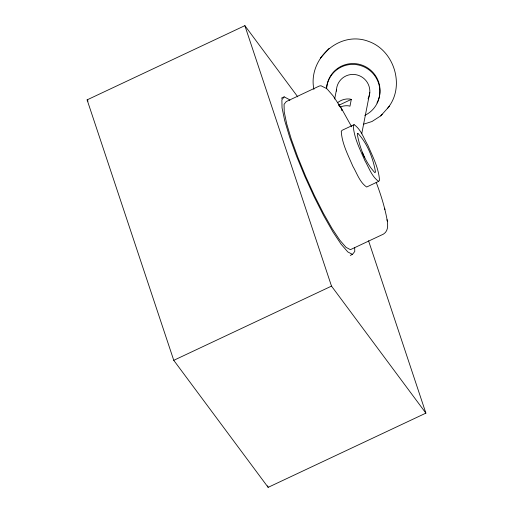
<?xml version="1.0" encoding="UTF-8"?>
<svg xmlns="http://www.w3.org/2000/svg" width="513" height="513" viewBox="0 0 513 513"><rect width="100%" height="100%" fill="white"/><g stroke="black" fill="none" stroke-linecap="round" stroke-linejoin="round"><path stroke-width="0.77" d="M334.656 98.996L336.483 89.679M337.407 102.837A16.762 16.531 46.1 0 1 349.533 98.99L351.309 99.387L349.975 106.172L348.205 105.781A16.762 16.531 46.1 0 0 340.375 106.986M361.729 133.771L369.79 92.609M387.738 108.083C405.405 86.793 394.542 50.537 368.635 41.425C339.26 30.087 307.608 59.328 313.911 89.39M289.864 100.503L288.838 99.323L284.196 96.861L281.881 99.766L282.047 107.845L284.683 120.536L289.614 136.99L296.508 156.067L304.882 176.485L314.168 196.838L323.741 215.749L332.95 231.927L341.158 244.265L347.808 251.928L352.45 254.384L354.765 251.479L354.695 247.811M354.105 124.659L353.265 125.704C354.028 138.068 360.113 149.43 364.89 160.646C369.027 167.655 371.713 176.664 378.671 181.365L379.505 180.319C378.748 167.956 372.662 156.593 367.885 145.371C363.749 138.369 361.062 129.359 354.105 124.659L342.088 130.308L341.254 131.354C342.011 143.723 348.103 155.08 352.873 166.302C357.01 173.304 359.696 182.314 366.66 187.021L378.671 181.365M329.045 48.427L320.343 58.129M363.403 124.242L371.963 121.523L380.749 115.861L382.217 114.207M380.749 115.861L389.45 106.159M368.546 240.757L425.886 413.132L268.132 487.35L173.76 360.325L87.114 99.868L244.868 25.65L297.771 96.861M281.297 98.227L284.196 96.861M338.631 105.351L351.309 99.387M350.276 255.41L352.45 254.384M173.76 360.325L331.507 286.113L425.886 413.132M338.452 104.389L339.702 105.838M339.164 105.87L341.062 108.063L342.094 110.661M87.114 99.868L88.069 101.151M351.649 126.807L341.209 107.993L332.963 95.707L326.845 88.659L320.971 85.754L319.285 86.043L286.241 101.587L284.067 104.319L284.221 111.911L286.703 123.845L291.339 139.305L297.816 157.241L305.684 176.434L314.418 195.568L323.421 213.344L332.071 228.548L339.786 240.148L346.038 247.349L350.405 249.658L383.448 234.114C388.059 231.325 387.995 225.957 387.347 221.212C385.026 207.861 380.947 194.895 376.164 182.237M362.415 152.714L363.743 155.625M364.038 156.35L364.64 157.812M341.421 108.653L342.107 110.372M244.868 25.65L331.507 286.113M267.632 485.83L268.132 487.35M384.647 208.24L384.917 209.535M387.02 219.667L387.347 221.212M326.64 87.947A26.926 26.561 46.1 0 1 360.639 64.67A26.926 26.561 46.1 0 1 376.997 103.01M326.473 88.794A26.926 26.561 46.1 0 1 368.174 69.229A26.926 26.561 46.1 0 1 364.781 115.38M336.425 91.128A16.826 16.602 46.1 0 1 356.901 74.904A16.826 16.602 46.1 0 1 368.058 98.874M357.856 133.322L357.279 134.047C359.664 147.802 365.339 162.512 374.92 172.701L375.497 171.977C373.111 158.222 367.436 143.512 357.856 133.322"/></g></svg>
